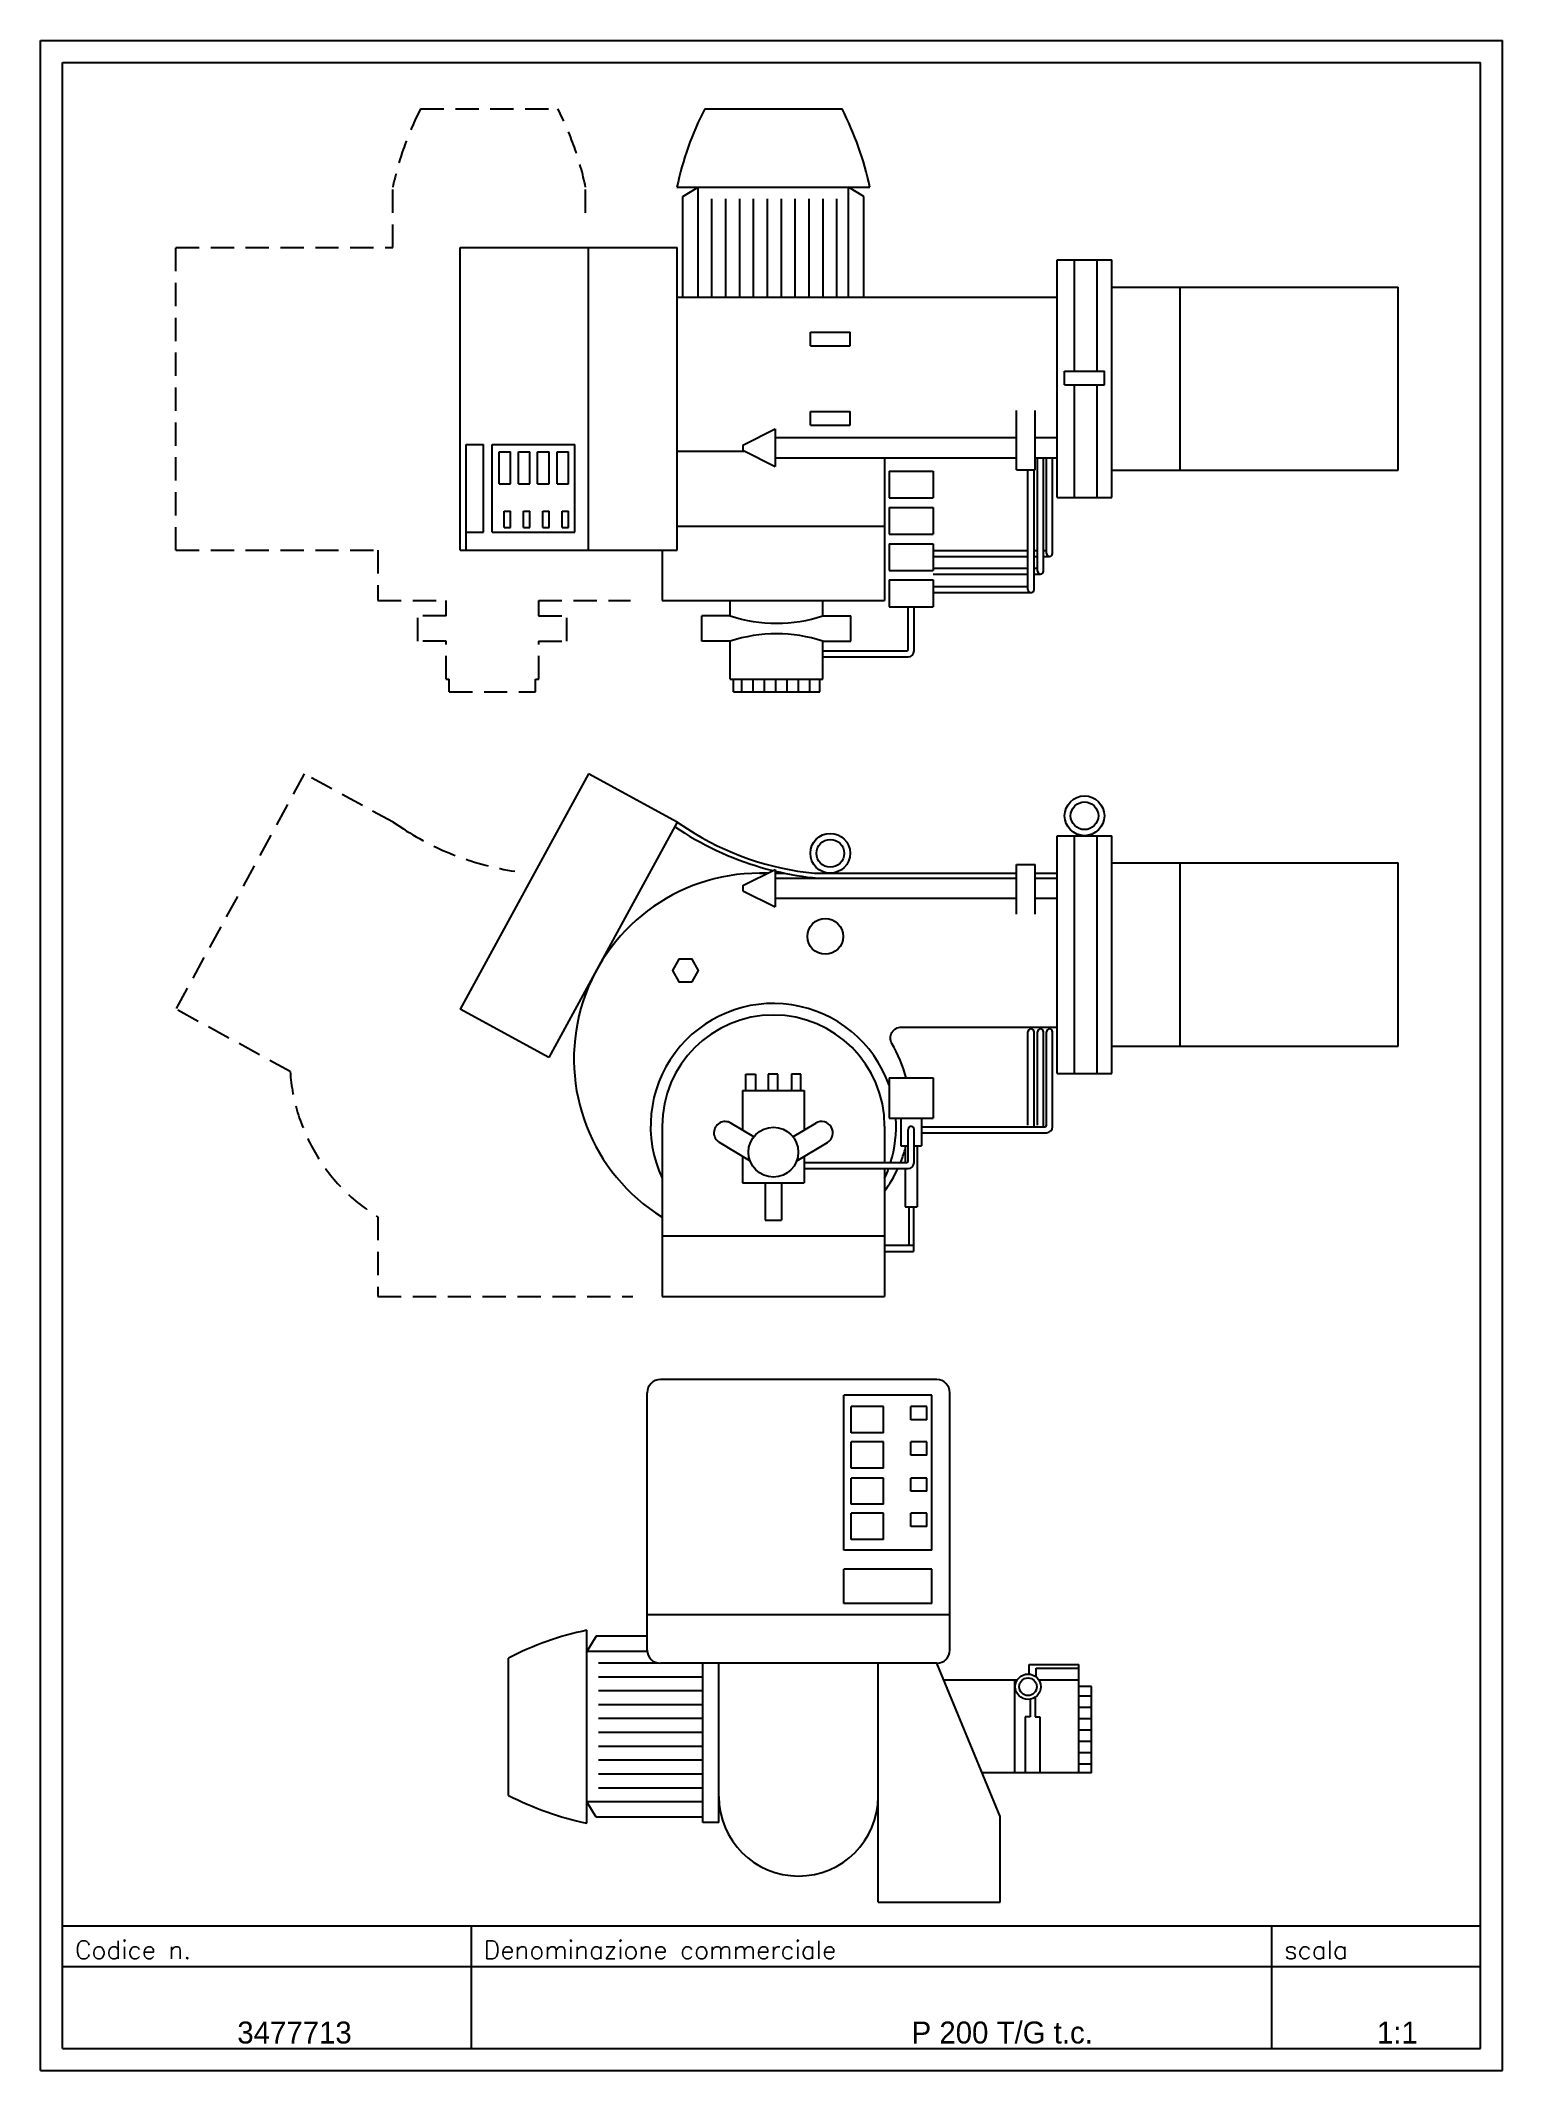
# Model space of a CAD drawing. Extents: x 1085 to 3081, y -827 to 1944.
import ezdxf

# ---------------------------------------------------------------- set-up
doc = ezdxf.new("R2010")
doc.units = 0
doc.header["$LTSCALE"] = 5
doc.linetypes.add('DASHED2', pattern=[9.525, 6.35, -3.175])
doc.layers.get('0').update_dxf_attribs({"linetype": 'CONTINUOUS'})
doc.layers.add('CONTORNO_PAGINA', color=7, linetype='CONTINUOUS')
doc.layers.add('LAYER1', color=7, linetype='CONTINUOUS')
doc.styles.add('SIMPLEX_INCLINATO', font='simplex.shx', dxfattribs={"oblique": 15, "height": 2})

# ---------------------------------------------------------------- blocks, each defined once
blk = doc.blocks.new('A$C4E4605BA')
for p, q in [((189.393798, 344.301917), (189.393798, 695.645561)), ((584.646042, 713.605727), (207.353964, 713.605727)), ((602.606208, 344.301917), (602.606208, 695.645561)), ((577.946147, 692.314263), (458.008606, 692.314263)), ((458.008606, 480.683601), (458.008606, 692.314263)), ((577.946147, 480.683601), (577.946147, 692.314263)), ((577.946147, 480.683601), (458.008606, 480.683601)), ((577.946147, 454.929606), (458.008606, 454.929606)), ((458.008606, 407.900573), (458.008606, 454.929606)), ((577.946147, 407.900573), (577.946147, 454.929606)), ((577.946147, 407.900573), (458.008606, 407.900573)), ((106.882967, 108.056142), (106.882967, 371.439208)), ((119.661547, 363.458986), (106.882967, 342.510897)), ((189.393798, 363.458986), (119.661547, 363.458986)), ((0.000003, 146.01536), (0.000003, 333.47999)), ((584.646042, 326.34175), (207.353964, 326.34175)), ((265.306302, 109.05367), (265.306302, 326.34175)), ((287.274905, 109.05367), (287.274905, 326.34175)), ((504.725101, -0.000001), (504.725101, 326.34175)), ((671.186592, 117.130726), (584.646042, 326.34175)), ((710.776969, 324.719674), (778.580533, 324.719674)), ((710.776969, 311.608091), (710.776969, 324.719674)), ((778.580533, 176.843843), (778.580533, 324.719674)), ((694.54981, 303.459175), (594.111464, 303.459175)), ((691.483192, 176.843843), (691.483192, 303.459175)), ((778.580533, 303.459175), (724.10088, 303.459175)), ((796.000003, 294.758556), (778.580533, 294.758556)), ((796.000003, 176.843843), (796.000003, 294.758556)), ((796.000003, 176.843843), (646.486144, 176.843843)), ((119.661547, 116.036364), (106.882967, 136.984453)), ((265.306302, 116.036364), (119.661547, 116.036364)), ((671.186592, -0.000001), (671.186592, 117.130726)), ((287.274905, 109.05367), (265.306302, 109.05367)), ((504.725101, -0.000001), (671.186592, -0.000001))]:
    blk.add_line(p, q)
at = {"color": 8}
for p, q in [((511.812364, 676.637923), (468.096807, 676.637923)), ((468.096807, 640.806274), (468.096807, 676.637923)), ((511.812364, 640.806274), (511.812364, 676.637923)), ((549.362898, 658.722098), (549.362898, 676.637923)), ((571.220676, 676.637923), (549.362898, 676.637923)), ((571.220676, 658.722098), (571.220676, 676.637923)), ((511.812364, 640.806274), (468.096807, 640.806274)), ((571.220676, 658.722098), (549.362898, 658.722098)), ((468.096807, 592.657498), (468.096807, 628.489147)), ((511.812364, 628.489147), (468.096807, 628.489147)), ((511.812364, 592.657498), (511.812364, 628.489147)), ((549.362898, 610.573323), (549.362898, 628.489147)), ((571.220676, 628.489147), (549.362898, 628.489147)), ((571.220676, 610.573323), (549.362898, 610.573323)), ((571.220676, 610.573323), (571.220676, 628.489147)), ((511.812364, 592.657498), (468.096807, 592.657498)), ((511.812364, 579.22063), (468.096807, 579.22063)), ((468.096807, 543.388981), (468.096807, 579.22063)), ((511.812364, 543.388981), (511.812364, 579.22063)), ((571.220676, 579.22063), (549.362898, 579.22063)), ((549.362898, 561.304805), (549.362898, 579.22063)), ((571.220676, 561.304805), (549.362898, 561.304805)), ((571.220676, 561.304805), (571.220676, 579.22063)), ((511.812364, 543.388981), (468.096807, 543.388981)), ((468.096807, 495.240205), (468.096807, 531.071854)), ((511.812364, 531.071854), (468.096807, 531.071854)), ((511.812364, 495.240205), (511.812364, 531.071854)), ((571.220676, 531.071854), (549.362898, 531.071854)), ((549.362898, 513.15603), (549.362898, 531.071854)), ((571.220676, 513.15603), (571.220676, 531.071854)), ((571.220676, 513.15603), (549.362898, 513.15603)), ((511.812364, 495.240205), (468.096807, 495.240205)), ((189.483323, 342.510897), (106.882967, 342.510897)), ((204.866851, 326.514791), (122.860136, 326.514791)), ((265.306302, 307.561757), (122.860136, 307.561757)), ((720.454454, 319.617454), (778.580533, 319.617454)), ((720.454454, 307.64458), (720.454454, 319.617454)), ((265.306302, 288.608723), (122.860136, 288.608723)), ((712.166204, 277.099714), (712.166204, 253.347716)), ((718.925427, 279.753997), (718.925427, 253.347716)), ((796.000003, 281.22425), (778.580533, 281.22425)), ((265.306302, 269.655689), (122.860136, 269.655689)), ((265.306302, 250.702656), (122.860136, 250.702656)), ((705.613852, 253.347716), (705.613852, 176.843843)), ((712.166204, 253.347716), (705.613852, 253.347716)), ((718.925427, 253.347716), (725.477779, 253.347716)), ((725.477779, 253.347716), (725.477779, 176.843843)), ((796.000003, 265.756478), (778.580533, 265.756478)), ((796.000003, 250.288706), (778.580533, 250.288706)), ((265.306302, 231.749622), (122.860136, 231.749622)), ((796.000003, 234.820933), (778.580533, 234.820933)), ((265.306302, 212.796588), (122.860136, 212.796588)), ((796.000003, 219.353161), (778.580533, 219.353161)), ((796.000003, 203.885389), (778.580533, 203.885389)), ((265.306302, 193.843554), (122.860136, 193.843554)), ((265.306302, 174.890521), (122.860136, 174.890521)), ((796.000003, 188.417617), (778.580533, 188.417617)), ((265.306302, 155.937487), (122.860136, 155.937487)), ((265.306302, 136.984453), (106.882967, 136.984453))]:
    blk.add_line(p, q, dxfattribs=at)
at = {"color": 1}
blk.add_line((602.606208, 392.489376), (189.393798, 392.489376), dxfattribs=at)
for radius in [17.401245, 11.998104]:
    blk.add_circle((709.325345, 294.267499), radius)
for centre, radius, start, end in [((207.353964, 695.645561), 17.960167, 90, 180), ((584.646042, 695.645561), 17.960167, 0, 90), ((195.258422, -46.858808), 427.531813, 101.929668, 117.175068), ((207.353964, 344.301917), 17.960167, 180, 270), ((584.646042, 344.301917), 17.960167, 270, 0), ((195.258422, 526.354158), 427.531813, 242.824932, 258.070332), ((396.000003, 144.542235), 108.725098, 180, 0)]:
    blk.add_arc(centre, radius, start, end)
blk = doc.blocks.new('A$C379B76C2')
at = {"linetype": 'DASHED2'}
for p, q in [((334.026866, 795.999998), (521.491496, 795.999998)), ((296.067648, 606.606203), (296.067648, 689.117034)), ((559.450714, 654.250909), (559.450714, 689.117034)), ((-0.000001, 193.393793), (-0.000001, 606.606203)), ((-0.000001, 606.606203), (296.067648, 606.606203)), ((-0.000001, 193.393793), (275.906877, 193.393793)), ((275.906877, 193.393793), (275.906877, 124.813409)), ((275.906877, 124.813409), (368.801825, 124.813409)), ((368.801825, 104.075902), (368.801825, 124.813409)), ((495.417157, 124.813409), (620.662017, 124.813409)), ((495.417157, 104.075902), (495.417157, 124.813409)), ((330.290216, 69.273411), (330.290216, 104.075902)), ((368.801825, 104.075902), (330.290216, 104.075902)), ((495.118146, 104.075902), (533.629755, 104.075902)), ((533.629755, 69.273411), (533.629755, 104.075902)), ((368.801825, 69.273411), (330.290216, 69.273411)), ((368.801825, 17.419468), (368.801825, 69.273411)), ((495.118146, 69.273411), (533.629755, 69.273411)), ((495.417157, 17.419468), (495.417157, 69.273411)), ((368.801825, 17.419468), (373.152135, 17.419468)), ((373.152135, -0.000002), (373.152135, 17.419468)), ((491.066847, -0.000002), (491.066847, 17.419468)), ((491.066847, 17.419468), (495.417157, 17.419468)), ((373.152135, -0.000002), (491.066847, -0.000002))]:
    blk.add_line(p, q, dxfattribs=at)
for p, q in [((722.026866, 795.999998), (909.491496, 795.999998)), ((684.067648, 689.117034), (947.450714, 689.117034)), ((692.04787, 676.338455), (712.995959, 689.117034)), ((692.04787, 538.78046), (692.04787, 676.338455)), ((939.470492, 676.338455), (918.522403, 689.117034)), ((939.470492, 538.78046), (939.470492, 676.338455)), ((387.999999, 193.393793), (387.999999, 606.606203)), ((387.999999, 606.606203), (684.481581, 606.606203)), ((684.481581, 193.393793), (684.481581, 606.606203)), ((1203.059905, 265.559298), (1203.059905, 590.001621)), ((1203.059905, 590.001621), (1277.999999, 590.001621)), ((1277.999999, 265.559298), (1277.999999, 590.001621)), ((684.481581, 538.78046), (1203.059905, 538.78046)), ((1277.999999, 552.78046), (1668.999999, 552.78046)), ((1668.999999, 302.78046), (1668.999999, 552.78046)), ((866.273221, 491.282779), (920.570273, 491.282779)), ((866.273221, 472.521383), (866.273221, 491.282779)), ((866.273221, 472.521383), (920.570273, 472.521383)), ((920.570273, 472.521383), (920.570273, 491.282779)), ((1213.381426, 438.04754), (1267.678478, 438.04754)), ((1213.381426, 419.286143), (1213.381426, 438.04754)), ((1213.381426, 419.286143), (1267.678478, 419.286143)), ((1267.678478, 419.286143), (1267.678478, 438.04754)), ((866.273221, 383.039536), (920.570273, 383.039536)), ((866.273221, 364.27814), (866.273221, 383.039536)), ((866.273221, 364.27814), (920.570273, 364.27814)), ((920.570273, 364.27814), (920.570273, 383.039536)), ((1147.778764, 303.420573), (1147.778764, 384.221854)), ((1173.225631, 303.420573), (1173.225631, 384.221854)), ((396.415955, 193.393793), (396.415955, 337.991395)), ((396.415955, 337.991395), (419.980636, 337.991395)), ((419.980636, 218.053854), (419.980636, 337.991395)), ((431.762976, 218.053854), (431.762976, 337.991395)), ((431.762976, 337.991395), (544.53682, 337.991395)), ((544.53682, 218.053854), (544.53682, 337.991395)), ((773.968243, 337.120778), (818.259042, 359.24301)), ((773.968243, 337.120778), (773.968243, 330.072051)), ((818.259042, 359.24301), (818.259042, 307.949819)), ((818.259042, 347.331043), (1147.778764, 347.331043)), ((1173.225631, 347.331043), (1203.059905, 347.331043)), ((684.481581, 328.600729), (776.913969, 328.600729)), ((773.968243, 330.072051), (818.259042, 307.949819)), ((818.259042, 319.861786), (1147.778764, 319.861786)), ((967.611485, 319.861786), (967.611485, 124.813409)), ((1173.225631, 319.861786), (1203.059905, 319.861786)), ((1176.427716, 164.989725), (1176.427716, 319.861786)), ((1184.63237, 164.989725), (1184.63237, 319.861786)), ((1188.702283, 189.231475), (1188.702283, 319.861786)), ((1196.906937, 189.231475), (1196.906937, 319.861786)), ((973.668266, 301.620685), (973.668266, 264.86878)), ((973.668266, 301.620685), (1033.988998, 301.620685)), ((1033.988998, 301.620685), (1033.988998, 264.86878)), ((1147.778764, 303.420573), (1173.225631, 303.420573)), ((1163.385989, 139.737904), (1163.385989, 303.420573)), ((1171.590643, 139.737904), (1171.590643, 303.420573)), ((1277.999999, 302.78046), (1668.999999, 302.78046)), ((973.668266, 264.86878), (1033.988998, 264.86878)), ((973.668266, 252.05046), (1033.988998, 252.05046)), ((973.668266, 252.05046), (973.668266, 215.298556)), ((1033.988998, 252.05046), (1033.988998, 215.298556)), ((1203.059905, 265.559298), (1277.999999, 265.559298)), ((396.415955, 218.053854), (419.980636, 218.053854)), ((431.762976, 218.053854), (544.53682, 218.053854)), ((973.668266, 215.298556), (1033.988998, 215.298556)), ((973.668266, 202.480236), (973.668266, 165.728331)), ((973.668266, 202.480236), (1033.988998, 202.480236)), ((1033.988998, 202.480236), (1033.988998, 165.728331)), ((387.999999, 193.393793), (684.481581, 193.393793)), ((663.906877, 193.393793), (663.906877, 124.813409)), ((1033.988998, 193.333802), (1163.385989, 193.333802)), ((1033.988998, 185.129148), (1163.385989, 185.129148)), ((1033.988998, 169.092052), (1163.385989, 169.092052)), ((1171.590643, 193.333802), (1176.427716, 193.333802)), ((1171.590643, 185.129148), (1176.427716, 185.129148)), ((1171.590643, 169.092052), (1176.427716, 169.092052)), ((1184.63237, 193.333802), (1188.702283, 193.333802)), ((1184.63237, 185.129148), (1192.80461, 185.129148)), ((973.668266, 165.728331), (1033.988998, 165.728331)), ((973.668266, 152.910011), (1033.988998, 152.910011)), ((973.668266, 152.910011), (973.668266, 116.158107)), ((1033.988998, 160.887398), (1163.385989, 160.887398)), ((1033.988998, 152.910011), (1033.988998, 116.158107)), ((1033.988998, 143.840231), (1163.385989, 143.840231)), ((1171.590643, 160.887398), (1180.530043, 160.887398)), ((663.906877, 124.813409), (967.611485, 124.813409)), ((756.801825, 104.075902), (756.801825, 124.813409)), ((883.417157, 104.075902), (883.417157, 124.813409)), ((973.668266, 116.158107), (1033.988998, 116.158107)), ((999.710675, 58.227058), (999.710675, 116.158107)), ((1007.915329, 56.099096), (1007.915329, 116.158107)), ((1033.988998, 135.635577), (1167.488316, 135.635577)), ((756.801825, 104.075902), (718.290216, 104.075902)), ((718.290216, 69.273411), (718.290216, 104.075902)), ((883.118146, 104.075902), (921.629755, 104.075902)), ((921.629755, 69.273411), (921.629755, 104.075902)), ((756.801825, 69.273411), (718.290216, 69.273411)), ((756.801825, 17.419468), (756.801825, 69.273411)), ((883.118146, 69.273411), (921.629755, 69.273411)), ((883.417157, 17.419468), (883.417157, 69.273411)), ((883.417157, 56.099096), (997.582714, 56.099096)), ((883.417157, 47.894442), (999.710675, 47.894442)), ((756.801825, 17.419468), (883.417157, 17.419468)), ((761.152135, -0.000002), (761.152135, 17.419468)), ((879.066847, -0.000002), (879.066847, 17.419468)), ((761.152135, -0.000002), (879.066847, -0.000002))]:
    blk.add_line(p, q)
at = {"color": 8}
for p, q in [((712.995959, 538.78046), (712.995959, 689.117034)), ((731.948993, 538.78046), (731.948993, 673.139865)), ((750.902027, 538.78046), (750.902027, 673.139865)), ((769.85506, 538.78046), (769.85506, 673.139865)), ((788.808094, 538.78046), (788.808094, 673.139865)), ((807.761128, 538.78046), (807.761128, 673.139865)), ((826.714162, 538.78046), (826.714162, 673.139865)), ((845.667195, 538.78046), (845.667195, 673.139865)), ((864.620229, 538.78046), (864.620229, 673.139865)), ((883.573263, 538.78046), (883.573263, 673.139865)), ((902.526297, 538.78046), (902.526297, 673.139865)), ((918.522403, 538.78046), (918.522403, 689.117034)), ((1226.725197, 438.04754), (1226.725197, 590.001621)), ((1258.045194, 438.04754), (1258.045194, 590.001621)), ((1371.118398, 302.78046), (1371.118398, 552.78046)), ((1226.725197, 265.559298), (1226.725197, 419.286143)), ((1258.045194, 265.559298), (1258.045194, 419.286143)), ((441.176955, 284.187637), (441.176955, 327.903194)), ((441.176955, 327.903194), (456.810297, 327.903194)), ((456.810297, 284.187637), (456.810297, 327.903194)), ((467.804633, 284.187637), (467.804633, 327.903194)), ((467.804633, 327.903194), (483.437975, 327.903194)), ((483.437975, 284.187637), (483.437975, 327.903194)), ((493.813062, 284.187637), (493.813062, 327.903194)), ((493.813062, 327.903194), (509.446405, 327.903194)), ((509.446405, 284.187637), (509.446405, 327.903194)), ((520.44074, 284.187637), (520.44074, 327.903194)), ((520.44074, 327.903194), (536.074082, 327.903194)), ((536.074082, 284.187637), (536.074082, 327.903194)), ((441.176955, 284.187637), (456.810297, 284.187637)), ((467.804633, 284.187637), (483.437975, 284.187637)), ((493.813062, 284.187637), (509.446405, 284.187637)), ((520.44074, 284.187637), (536.074082, 284.187637)), ((448.183194, 224.779325), (448.183194, 246.637104)), ((448.183194, 246.637104), (456.810297, 246.637104)), ((448.183194, 224.779325), (456.810297, 224.779325)), ((456.810297, 224.779325), (456.810297, 246.637104)), ((474.810871, 224.779325), (474.810871, 246.637104)), ((474.810871, 246.637104), (483.437975, 246.637104)), ((474.810871, 224.779325), (483.437975, 224.779325)), ((483.437975, 224.779325), (483.437975, 246.637104)), ((500.819301, 224.779325), (500.819301, 246.637104)), ((500.819301, 246.637104), (509.446405, 246.637104)), ((500.819301, 224.779325), (509.446405, 224.779325)), ((509.446405, 224.779325), (509.446405, 246.637104)), ((527.446979, 224.779325), (527.446979, 246.637104)), ((527.446979, 246.637104), (536.074082, 246.637104)), ((527.446979, 224.779325), (536.074082, 224.779325)), ((536.074082, 224.779325), (536.074082, 246.637104)), ((772.725908, -0.000002), (772.725908, 17.419468)), ((788.19368, -0.000002), (788.19368, 17.419468)), ((803.661452, -0.000002), (803.661452, 17.419468)), ((819.129225, -0.000002), (819.129225, 17.419468)), ((834.596997, -0.000002), (834.596997, 17.419468)), ((850.064769, -0.000002), (850.064769, 17.419468)), ((865.532542, -0.000002), (865.532542, 17.419468))]:
    blk.add_line(p, q, dxfattribs=at)
at = {"color": 1}
for p, q in [((563.337798, 193.393793), (563.337798, 606.606203)), ((684.481581, 226.324665), (967.611485, 226.324665))]:
    blk.add_line(p, q, dxfattribs=at)
at = {"linetype": 'DASHED2'}
for centre, start, end in [((714.365664, 600.74158), 152.824932, 168.070332), ((141.152698, 600.74158), 11.929668, 27.175068)]:
    blk.add_arc(centre, 427.531813, start, end, dxfattribs=at)
for centre, radius, start, end in [((1102.365664, 600.74158), 427.531813, 152.824932, 168.070332), ((529.152698, 600.74158), 427.531813, 11.929668, 27.175068), ((1192.80461, 189.231475), 4.102327, 180, 0), ((1167.488316, 139.737904), 4.102327, 180, 0), ((1180.530043, 164.989725), 4.102327, 180, 0), ((820.109491, 294.025588), 200.221737, 251.567466, 288.432534), ((820.109491, -120.676275), 200.221737, 71.567466, 108.432534), ((997.582714, 58.227058), 2.127962, 270, 0), ((999.710675, 56.099096), 8.204654, 270, 0)]:
    blk.add_arc(centre, radius, start, end)
blk = doc.blocks.new('A$C05351393')
at = {"linetype": 'DASHED2'}
for p, q in [((175.337798, 713.605729), (-0.000001, 392.489377)), ((296.481581, 647.458104), (175.337798, 713.605729)), ((156.016806, 307.300182), (-0.000001, 392.489377)), ((275.906877, 108.600796), (275.906877, 0.000001)), ((275.906877, 0.000001), (624.084592, 0.000001))]:
    blk.add_line(p, q, dxfattribs=at)
for p, q in [((563.337798, 713.605729), (387.999999, 392.489377)), ((684.481581, 647.458104), (563.337798, 713.605729)), ((684.481581, 647.458104), (509.143782, 326.341752)), ((1203.059905, 304.77884), (1203.059905, 629.221163)), ((1203.059905, 629.221163), (1277.999999, 629.221163)), ((1277.999999, 304.77884), (1277.999999, 629.221163)), ((773.968243, 561.098523), (818.259042, 583.220755)), ((818.259042, 583.220755), (818.259042, 531.927565)), ((1147.778764, 522.261433), (1147.778764, 589.903691)), ((1147.778764, 589.903691), (1173.225631, 589.903691)), ((1173.225631, 522.261433), (1173.225631, 589.903691)), ((1277.999999, 592.000001), (1668.999999, 592.000001)), ((1668.999999, 342.000001), (1668.999999, 592.000001)), ((773.968243, 561.098523), (773.968243, 554.049797)), ((797.008019, 578.000001), (807.806599, 578.000001)), ((818.259042, 578.000001), (831.21612, 578.000001)), ((818.259042, 571.308788), (1147.778764, 571.308788)), ((871.803717, 578.000001), (1147.778764, 578.000001)), ((1173.225631, 578.000001), (1203.059905, 578.000001)), ((1173.225631, 571.308788), (1203.059905, 571.308788)), ((773.968243, 554.049797), (818.259042, 531.927565)), ((818.259042, 543.839532), (1147.778764, 543.839532)), ((1173.225631, 543.839532), (1203.059905, 543.839532)), ((509.143782, 326.341752), (387.999999, 392.489377)), ((990.677469, 367.820271), (1203.059905, 367.820271)), ((1163.385989, 234.055776), (1163.385989, 361.3534)), ((1171.590643, 231.927814), (1171.590643, 361.3534)), ((1176.427716, 234.055776), (1176.427716, 361.3534)), ((1184.63237, 231.927814), (1184.63237, 361.3534)), ((1188.702283, 234.055776), (1188.702283, 361.3534)), ((1196.906937, 231.927814), (1196.906937, 361.3534)), ((1277.999999, 342.000001), (1668.999999, 342.000001)), ((773.676744, 281.555837), (773.676744, 227.247022)), ((773.676744, 281.555837), (857.841618, 281.555837)), ((778.121745, 281.555837), (778.121745, 303.459177)), ((778.121745, 303.459177), (791.146176, 303.459177)), ((791.146176, 303.459177), (791.146176, 281.555837)), ((808.76442, 303.459177), (808.76442, 281.555837)), ((821.788852, 303.459177), (808.76442, 303.459177)), ((821.788852, 281.555837), (821.788852, 303.459177)), ((840.372186, 303.459177), (840.372186, 281.555837)), ((853.396617, 303.459177), (840.372186, 303.459177)), ((853.396617, 281.555837), (853.396617, 303.459177)), ((857.841618, 281.555837), (857.841618, 227.247022)), ((973.668266, 298.454001), (1033.988998, 298.454001)), ((973.668266, 298.454001), (973.668266, 243.80174)), ((1033.988998, 298.454001), (1033.988998, 243.80174)), ((1203.059905, 304.77884), (1277.999999, 304.77884)), ((663.906877, 232.558179), (663.906877, 0.000001)), ((788.995412, 218.065438), (757.739496, 236.799367)), ((842.52295, 218.065438), (873.778866, 236.799367)), ((967.611485, 232.558179), (967.611485, 182.880916)), ((973.668266, 243.80174), (1033.988998, 243.80174)), ((989.800556, 243.80174), (989.800556, 205.930955)), ((999.710675, 185.008878), (999.710675, 228.226103)), ((1007.915329, 182.880916), (1007.915329, 228.226103)), ((1017.856707, 243.80174), (1017.856707, 205.930955)), ((1017.856707, 231.927814), (1186.574321, 231.927814)), ((1017.856707, 223.72316), (1188.702283, 223.72316)), ((783.793107, 185.52728), (742.01654, 210.566995)), ((847.725255, 185.52728), (889.501822, 210.566995)), ((989.800556, 205.930955), (999.710675, 205.930955)), ((995.565913, 205.930955), (995.565913, 182.880916)), ((1007.915329, 205.930955), (1017.856707, 205.930955)), ((1012.09135, 205.930955), (1012.09135, 122.342266)), ((773.676744, 191.590747), (773.676744, 155.487773)), ((857.841618, 191.590747), (857.841618, 155.487773)), ((857.841618, 182.880916), (997.582714, 182.880916)), ((857.841618, 174.676262), (999.710675, 174.676262)), ((967.611485, 174.676262), (967.611485, 0.000001)), ((995.565913, 174.676262), (995.565913, 122.342266)), ((773.676744, 155.487773), (857.841618, 155.487773)), ((804.460999, 155.487773), (804.460999, 104.430422)), ((827.057363, 155.487773), (827.057363, 104.430422)), ((995.565913, 122.342266), (1012.09135, 122.342266)), ((1000.797875, 122.342266), (1000.797875, 70.035573)), ((1006.859389, 122.342266), (1006.859389, 61.627539)), ((804.460999, 104.430422), (827.057363, 104.430422)), ((967.611485, 70.035573), (1006.859389, 70.035573)), ((967.611485, 61.627539), (1006.859389, 61.627539)), ((663.906877, 0.000001), (967.611485, 0.000001))]:
    blk.add_line(p, q)
at = {"color": 8}
for p, q in [((1226.725197, 304.77884), (1226.725197, 629.221163)), ((1258.045194, 304.77884), (1258.045194, 629.221163)), ((1371.118398, 342.000001), (1371.118398, 592.000001))]:
    blk.add_line(p, q, dxfattribs=at)
at = {"color": 1}
blk.add_line((663.906877, 82.863962), (967.611485, 82.863962), dxfattribs=at)
at = {"linetype": 'DASHED2'}
for points in [[(296.481581, 647.458104), (310.593058, 638.353897, 0.105602), (462.73735, 580.644148, 0.105602)], [(156.016806, 307.300182, 0.242223), (275.906877, 108.600796)]]:
    blk.add_lwpolyline(points, format="xyb", dxfattribs=at)
at = {"color": 8}
blk.add_lwpolyline([(680.755725, 641.683045), (694.867202, 632.578838, 0.078503), (815.141166, 581.663448, 0.078503)], format="xyb", dxfattribs=at)
for points in [[(684.481581, 647.458104), (698.593058, 638.353897, 0.119403), (871.803717, 578.000001, 0.477567)], [(807.806599, 578.000001), (797.008019, 578.000001, 0.755869), (663.906877, 108.600796)], [(818.259042, 580.900666, 0.035401), (876.637853, 571.160063)], [(997.03874, 298.454001, 0.070187), (977.341934, 345.714829, -0.576083), (990.677469, 367.820271)], [(989.308576, 182.880916, 0.025861), (995.565913, 200.763606, 0.025861)], [(967.611485, 144.08115, 0.048608), (985.71578, 174.676262, 0.048608)]]:
    blk.add_lwpolyline(points, format="xyb")
blk.add_lwpolyline([(704.755404, 429.627085), (713.715156, 445.145831), (704.755404, 460.664578), (686.835899, 460.664578), (677.876146, 445.145831), (686.835899, 429.627085)], close=True, dxfattribs=at)
for centre, radius in [((1240.529952, 656.369689), 27.148526), ((1240.529952, 656.369689), 18.925279), ((893.421747, 605.148527), 27.148526), ((893.421747, 605.148527), 18.925279)]:
    blk.add_circle(centre, radius)
for centre, radius in [((886.654196, 491.702071), 24.412136), ((815.759181, 197.101401), 33.996914)]:
    blk.add_circle(centre, radius, dxfattribs=at)
at = {"color": 1}
for start, end in [(19.607346, 205.057608), (342.761363, 3.845946), (334.942392, 339.800047)]:
    blk.add_arc((815.759181, 232.558179), 167.629157, start, end, dxfattribs=at)
for centre, radius, start, end in [((815.759181, 232.558179), 151.852304, 0, 180), ((1167.488316, 361.3534), 4.102327, 0, 180), ((1180.530043, 361.3534), 4.102327, 0, 180), ((1192.80461, 361.3534), 4.102327, 0, 180), ((749.878018, 223.683181), 15.291735, 59.062698, 239.062698), ((881.640344, 223.683181), 15.291735, 300.937302, 120.937302), ((1003.813002, 228.226103), 4.102327, 0, 180), ((1186.574321, 234.055776), 2.127962, 270, 0), ((1188.702283, 231.927814), 8.204654, 270, 0), ((997.582714, 185.008878), 2.127962, 270, 0), ((999.710675, 182.880916), 8.204654, 270, 0)]:
    blk.add_arc(centre, radius, start, end)

msp = doc.modelspace()

# ---------------------------------------------------------------- linework, layer by layer
at = {"layer": 'CONTORNO_PAGINA', "color": 150}
for p, q in [((1085.02258, 1943.550655), (3080.82258, 1943.550655)), ((1085.02258, -827.396794), (1085.02258, 1943.550655)), ((3080.82258, -827.396794), (3080.82258, 1943.550655)), ((1085.02258, -827.396794), (3080.82258, -827.396794))]:
    msp.add_line(p, q, dxfattribs=at)
at = {"layer": 'CONTORNO_PAGINA', "color": 5}
for p, q in [((1115.02258, 1913.550655), (3050.82258, 1913.550655)), ((1115.02258, -797.396794), (1115.02258, 1913.550655)), ((3050.82258, -797.396794), (3050.82258, 1913.550655)), ((1115.02258, -797.396794), (3050.82258, -797.396794))]:
    msp.add_line(p, q, dxfattribs=at)
at = {"layer": 'LAYER1', "color": 4}
for p, q in [((1115.02258, -630.082438), (3050.82258, -630.082438)), ((1673.155507, -797.396794), (1673.155507, -630.082438)), ((2766.012584, -797.396794), (2766.012584, -630.082438))]:
    msp.add_line(p, q, dxfattribs=at)
at = {"layer": 'LAYER1', "color": 150}
msp.add_line((1115.02258, -685.375168), (3050.82258, -685.375168), dxfattribs=at)

# ---------------------------------------------------------------- block references
for name, p in [('A$C379B76C2', (1269.723316, 1054.303872)), ('A$C05351393', (1269.723316, 228.925764)), ('A$C4E4605BA', (1723.817517, -597.933046))]:
    msp.add_blockref(name, p)

# ---------------------------------------------------------------- texts
at = {"color": 5, "style": 'SIMPLEX_INCLINATO'}
for s, p in [('Codice n.', (1132.04, -675.29)), ('Denominazione commerciale', (1690.18, -675.29)), ('scala', (2783.03, -675.29))]:
    msp.add_text(s, height=25, dxfattribs=at).set_placement(p)
at = {"color": 5}
for s, p in [('3477713', (1353.59, -790.677)), ('P 200 T/G t.c.', (2274.22, -790.677)), ('1:1', (2909.56, -790.677))]:
    msp.add_text(s, height=30, dxfattribs=at).set_placement(p)

doc.saveas('drawing.dxf')
